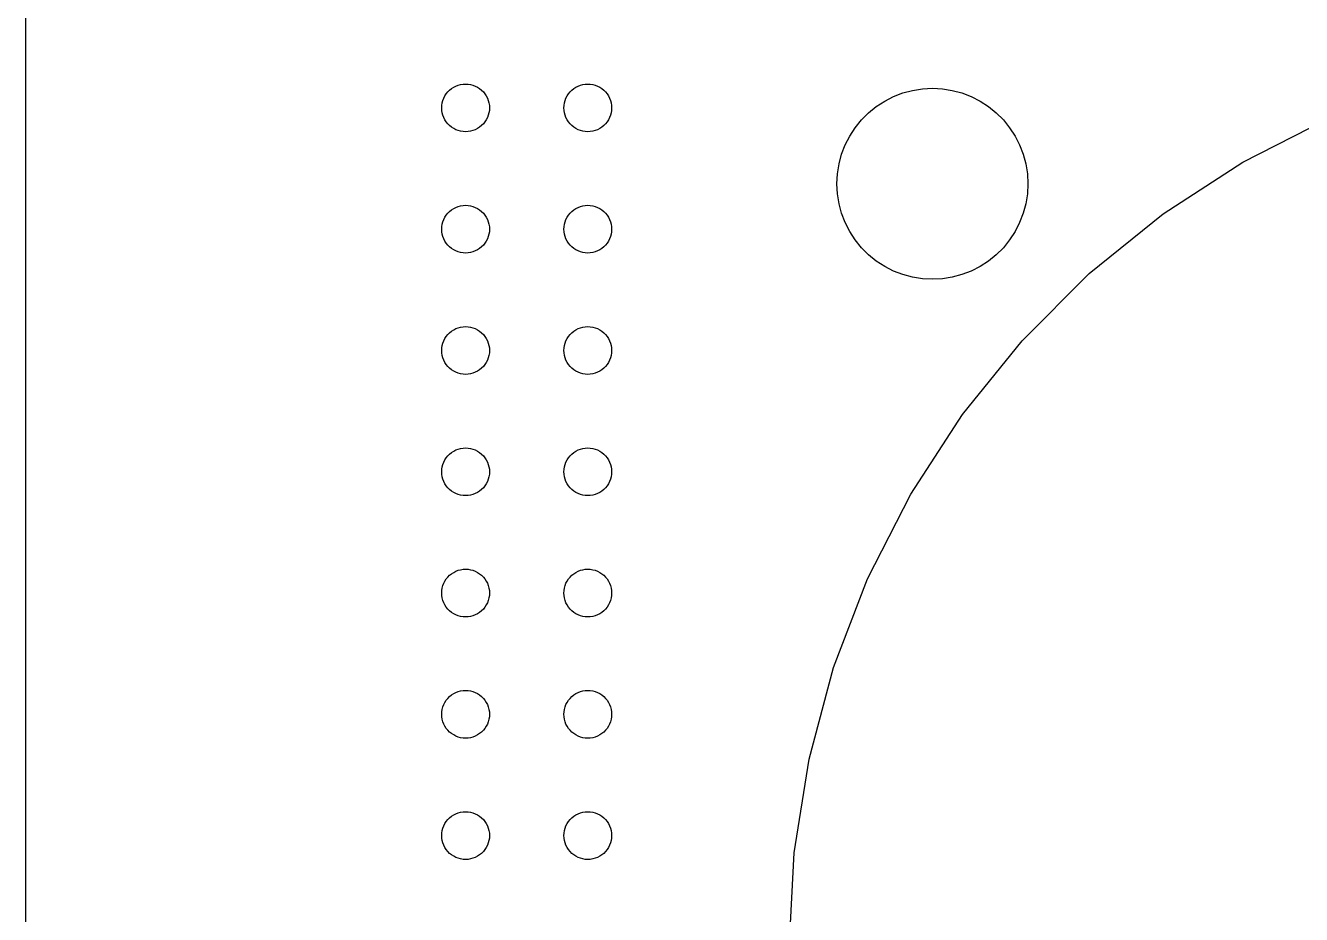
# Model space of a CAD drawing. Header units: metres. Extents: x -95 to 70, y -82 to 45.
# Drawn here: x -95 to -68.27, y -5.3 to 13.32 of the extents above; entities that cross this region are included whole.
import ezdxf

# ---------------------------------------------------------------- set-up
doc = ezdxf.new("R2010")
doc.units = ezdxf.units.M

msp = doc.modelspace()

# ---------------------------------------------------------------- linework, layer by layer
for p, q in [((-95, 25), (-95, -42)), ((-86.03, 12.023), (-85.9834, 12.0468)), ((-85.9834, 12.0468), (-85.9345, 12.0655)), ((-85.9345, 12.0655), (-85.8839, 12.0791)), ((-85.8839, 12.0791), (-85.8323, 12.0873)), ((-85.8323, 12.0873), (-85.78, 12.09)), ((-85.78, 12.09), (-85.7277, 12.0873)), ((-85.7277, 12.0873), (-85.6761, 12.0791)), ((-85.6761, 12.0791), (-85.6255, 12.0655)), ((-85.6255, 12.0655), (-85.5766, 12.0468)), ((-85.5766, 12.0468), (-85.53, 12.023)), ((-83.47, 12.023), (-83.4233, 12.0468)), ((-83.4233, 12.0468), (-83.3745, 12.0655)), ((-83.3745, 12.0655), (-83.3239, 12.0791)), ((-83.3239, 12.0791), (-83.2722, 12.0873)), ((-83.2722, 12.0873), (-83.22, 12.09)), ((-83.22, 12.09), (-83.1677, 12.0873)), ((-83.1677, 12.0873), (-83.116, 12.0791)), ((-83.116, 12.0791), (-83.0655, 12.0655)), ((-83.0655, 12.0655), (-83.0166, 12.0468)), ((-83.0166, 12.0468), (-82.97, 12.023)), ((-86.2555, 11.7445), (-86.2368, 11.7934)), ((-86.2368, 11.7934), (-86.213, 11.84)), ((-86.213, 11.84), (-86.1845, 11.8839)), ((-86.1845, 11.8839), (-86.1516, 11.9246)), ((-86.1516, 11.9246), (-86.1146, 11.9616)), ((-86.1146, 11.9616), (-86.0739, 11.9945)), ((-86.0739, 11.9945), (-86.03, 12.023)), ((-85.53, 12.023), (-85.4861, 11.9945)), ((-85.4861, 11.9945), (-85.4454, 11.9616)), ((-85.4454, 11.9616), (-85.4084, 11.9246)), ((-85.4084, 11.9246), (-85.3755, 11.8839)), ((-85.3755, 11.8839), (-85.347, 11.84)), ((-85.347, 11.84), (-85.3232, 11.7934)), ((-85.3232, 11.7934), (-85.3045, 11.7445)), ((-83.6955, 11.7445), (-83.6768, 11.7934)), ((-83.6768, 11.7934), (-83.653, 11.84)), ((-83.653, 11.84), (-83.6245, 11.8839)), ((-83.6245, 11.8839), (-83.5916, 11.9246)), ((-83.5916, 11.9246), (-83.5546, 11.9616)), ((-83.5546, 11.9616), (-83.5139, 11.9945)), ((-83.5139, 11.9945), (-83.47, 12.023)), ((-82.97, 12.023), (-82.9261, 11.9945)), ((-82.9261, 11.9945), (-82.8854, 11.9616)), ((-82.8854, 11.9616), (-82.8484, 11.9246)), ((-82.8484, 11.9246), (-82.8155, 11.8839)), ((-82.8155, 11.8839), (-82.787, 11.84)), ((-82.787, 11.84), (-82.7632, 11.7934)), ((-82.7632, 11.7934), (-82.7445, 11.7445)), ((-77, 11.732), (-76.8135, 11.8271)), ((-76.8135, 11.8271), (-76.618, 11.9021)), ((-76.618, 11.9021), (-76.4158, 11.9563)), ((-76.4158, 11.9563), (-76.209, 11.989)), ((-76.209, 11.989), (-76, 12)), ((-76, 12), (-75.7909, 11.989)), ((-75.7909, 11.989), (-75.5842, 11.9563)), ((-75.5842, 11.9563), (-75.382, 11.9021)), ((-75.382, 11.9021), (-75.1865, 11.8271)), ((-75.1865, 11.8271), (-75, 11.732)), ((-86.28, 11.59), (-86.2773, 11.6423)), ((-86.2773, 11.5377), (-86.28, 11.59)), ((-86.2773, 11.6423), (-86.2691, 11.694)), ((-86.2691, 11.486), (-86.2773, 11.5377)), ((-86.2691, 11.694), (-86.2555, 11.7445)), ((-85.3045, 11.7445), (-85.2909, 11.694)), ((-85.2909, 11.694), (-85.2827, 11.6423)), ((-85.2827, 11.5377), (-85.2909, 11.486)), ((-85.2827, 11.6423), (-85.28, 11.59)), ((-85.28, 11.59), (-85.2827, 11.5377)), ((-83.72, 11.59), (-83.7172, 11.6423)), ((-83.7172, 11.5377), (-83.72, 11.59)), ((-83.7172, 11.6423), (-83.709, 11.694)), ((-83.709, 11.486), (-83.7172, 11.5377)), ((-83.709, 11.694), (-83.6955, 11.7445)), ((-82.7445, 11.7445), (-82.7309, 11.694)), ((-82.7309, 11.694), (-82.7227, 11.6423)), ((-82.7227, 11.5377), (-82.7309, 11.486)), ((-82.7227, 11.6423), (-82.72, 11.59)), ((-82.72, 11.59), (-82.7227, 11.5377)), ((-77.3383, 11.4863), (-77.1756, 11.618)), ((-77.1756, 11.618), (-77, 11.732)), ((-75, 11.732), (-74.8244, 11.618)), ((-74.8244, 11.618), (-74.6617, 11.4863)), ((-86.2555, 11.4355), (-86.2691, 11.486)), ((-86.2368, 11.3866), (-86.2555, 11.4355)), ((-86.213, 11.34), (-86.2368, 11.3866)), ((-86.1845, 11.2961), (-86.213, 11.34)), ((-86.1516, 11.2554), (-86.1845, 11.2961)), ((-86.1146, 11.2184), (-86.1516, 11.2554)), ((-85.4084, 11.2554), (-85.4454, 11.2184)), ((-85.3755, 11.2961), (-85.4084, 11.2554)), ((-85.347, 11.34), (-85.3755, 11.2961)), ((-85.3232, 11.3866), (-85.347, 11.34)), ((-85.3045, 11.4355), (-85.3232, 11.3866)), ((-85.2909, 11.486), (-85.3045, 11.4355)), ((-83.6955, 11.4355), (-83.709, 11.486)), ((-83.6768, 11.3866), (-83.6955, 11.4355)), ((-83.653, 11.34), (-83.6768, 11.3866)), ((-83.6245, 11.2961), (-83.653, 11.34)), ((-83.5916, 11.2554), (-83.6245, 11.2961)), ((-83.5546, 11.2184), (-83.5916, 11.2554)), ((-82.8484, 11.2554), (-82.8854, 11.2184)), ((-82.8155, 11.2961), (-82.8484, 11.2554)), ((-82.787, 11.34), (-82.8155, 11.2961)), ((-82.7632, 11.3866), (-82.787, 11.34)), ((-82.7445, 11.4355), (-82.7632, 11.3866)), ((-82.7309, 11.486), (-82.7445, 11.4355)), ((-77.618, 11.1756), (-77.4863, 11.3383)), ((-77.4863, 11.3383), (-77.3383, 11.4863)), ((-74.6617, 11.4863), (-74.5137, 11.3383)), ((-74.5137, 11.3383), (-74.382, 11.1756)), ((-69.5, 10.4545), (-67.728, 11.3574)), ((-86.0739, 11.1855), (-86.1146, 11.2184)), ((-86.03, 11.157), (-86.0739, 11.1855)), ((-85.9834, 11.1332), (-86.03, 11.157)), ((-85.9345, 11.1145), (-85.9834, 11.1332)), ((-85.8839, 11.1009), (-85.9345, 11.1145)), ((-85.8323, 11.0927), (-85.8839, 11.1009)), ((-85.78, 11.09), (-85.8323, 11.0927)), ((-85.7277, 11.0927), (-85.78, 11.09)), ((-85.6761, 11.1009), (-85.7277, 11.0927)), ((-85.6255, 11.1145), (-85.6761, 11.1009)), ((-85.5766, 11.1332), (-85.6255, 11.1145)), ((-85.53, 11.157), (-85.5766, 11.1332)), ((-85.4861, 11.1855), (-85.53, 11.157)), ((-85.4454, 11.2184), (-85.4861, 11.1855)), ((-83.5139, 11.1855), (-83.5546, 11.2184)), ((-83.47, 11.157), (-83.5139, 11.1855)), ((-83.4233, 11.1332), (-83.47, 11.157)), ((-83.3745, 11.1145), (-83.4233, 11.1332)), ((-83.3239, 11.1009), (-83.3745, 11.1145)), ((-83.2722, 11.0927), (-83.3239, 11.1009)), ((-83.22, 11.09), (-83.2722, 11.0927)), ((-83.1677, 11.0927), (-83.22, 11.09)), ((-83.116, 11.1009), (-83.1677, 11.0927)), ((-83.0655, 11.1145), (-83.116, 11.1009)), ((-83.0166, 11.1332), (-83.0655, 11.1145)), ((-82.97, 11.157), (-83.0166, 11.1332)), ((-82.9261, 11.1855), (-82.97, 11.157)), ((-82.8854, 11.2184), (-82.9261, 11.1855)), ((-77.8271, 10.8135), (-77.732, 11)), ((-77.732, 11), (-77.618, 11.1756)), ((-74.382, 11.1756), (-74.2679, 11)), ((-74.2679, 11), (-74.1729, 10.8135)), ((-77.9021, 10.618), (-77.8271, 10.8135)), ((-74.1729, 10.8135), (-74.0979, 10.618)), ((-77.9563, 10.4158), (-77.9021, 10.618)), ((-74.0979, 10.618), (-74.0437, 10.4158)), ((-71.1679, 9.37132), (-69.5, 10.4545)), ((-78, 10), (-77.989, 10.209)), ((-77.989, 10.209), (-77.9563, 10.4158)), ((-74.0437, 10.4158), (-74.011, 10.209)), ((-74.011, 10.209), (-74, 10)), ((-77.989, 9.79094), (-78, 10)), ((-74, 10), (-74.011, 9.79094)), ((-77.9563, 9.58417), (-77.989, 9.79094)), ((-74.011, 9.79094), (-74.0437, 9.58417)), ((-86.1845, 9.34389), (-86.1516, 9.38457)), ((-86.1516, 9.38457), (-86.1146, 9.42157)), ((-86.1146, 9.42157), (-86.0739, 9.4545)), ((-86.0739, 9.4545), (-86.03, 9.48302)), ((-86.03, 9.48302), (-85.9834, 9.50677)), ((-85.9834, 9.50677), (-85.9345, 9.52553)), ((-85.9345, 9.52553), (-85.8839, 9.53908)), ((-85.8839, 9.53908), (-85.8323, 9.54726)), ((-85.8323, 9.54726), (-85.78, 9.55)), ((-85.78, 9.55), (-85.7277, 9.54726)), ((-85.7277, 9.54726), (-85.6761, 9.53908)), ((-85.6761, 9.53908), (-85.6255, 9.52553)), ((-85.6255, 9.52553), (-85.5766, 9.50677)), ((-85.5766, 9.50677), (-85.53, 9.48302)), ((-85.53, 9.48302), (-85.4861, 9.4545)), ((-85.4861, 9.4545), (-85.4454, 9.42157)), ((-85.4454, 9.42157), (-85.4084, 9.38457)), ((-85.4084, 9.38457), (-85.3755, 9.34389)), ((-83.6245, 9.34389), (-83.5916, 9.38457)), ((-83.5916, 9.38457), (-83.5546, 9.42157)), ((-83.5546, 9.42157), (-83.5139, 9.4545)), ((-83.5139, 9.4545), (-83.47, 9.48302)), ((-83.47, 9.48302), (-83.4233, 9.50677)), ((-83.4233, 9.50677), (-83.3745, 9.52553)), ((-83.3745, 9.52553), (-83.3239, 9.53908)), ((-83.3239, 9.53908), (-83.2722, 9.54726)), ((-83.2722, 9.54726), (-83.22, 9.55)), ((-83.22, 9.55), (-83.1677, 9.54726)), ((-83.1677, 9.54726), (-83.116, 9.53908)), ((-83.116, 9.53908), (-83.0655, 9.52553)), ((-83.0655, 9.52553), (-83.0166, 9.50677)), ((-83.0166, 9.50677), (-82.97, 9.48302)), ((-82.97, 9.48302), (-82.9261, 9.4545)), ((-82.9261, 9.4545), (-82.8854, 9.42157)), ((-82.8854, 9.42157), (-82.8484, 9.38457)), ((-82.8484, 9.38457), (-82.8155, 9.34389)), ((-77.9021, 9.38196), (-77.9563, 9.58417)), ((-77.8271, 9.18652), (-77.9021, 9.38196)), ((-74.0979, 9.38196), (-74.1729, 9.18652)), ((-74.0437, 9.58417), (-74.0979, 9.38196)), ((-72.7135, 8.11975), (-71.1679, 9.37132)), ((-86.28, 9.05), (-86.2773, 9.10226)), ((-86.2773, 9.10226), (-86.2691, 9.15395)), ((-86.2691, 9.15395), (-86.2555, 9.2045)), ((-86.2555, 9.2045), (-86.2368, 9.25337)), ((-86.2368, 9.25337), (-86.213, 9.3)), ((-86.213, 9.3), (-86.1845, 9.34389)), ((-85.3755, 9.34389), (-85.347, 9.3)), ((-85.347, 9.3), (-85.3232, 9.25337)), ((-85.3232, 9.25337), (-85.3045, 9.2045)), ((-85.3045, 9.2045), (-85.2909, 9.15395)), ((-85.2909, 9.15395), (-85.2827, 9.10226)), ((-85.2827, 9.10226), (-85.28, 9.05)), ((-83.72, 9.05), (-83.7172, 9.10226)), ((-83.7172, 9.10226), (-83.709, 9.15395)), ((-83.709, 9.15395), (-83.6955, 9.2045)), ((-83.6955, 9.2045), (-83.6768, 9.25337)), ((-83.6768, 9.25337), (-83.653, 9.3)), ((-83.653, 9.3), (-83.6245, 9.34389)), ((-82.8155, 9.34389), (-82.787, 9.3)), ((-82.787, 9.3), (-82.7632, 9.25337)), ((-82.7632, 9.25337), (-82.7445, 9.2045)), ((-82.7445, 9.2045), (-82.7309, 9.15395)), ((-82.7309, 9.15395), (-82.7227, 9.10226)), ((-82.7227, 9.10226), (-82.72, 9.05)), ((-77.732, 9), (-77.8271, 9.18652)), ((-74.1729, 9.18652), (-74.2679, 9)), ((-86.2773, 8.99773), (-86.28, 9.05)), ((-86.2691, 8.94604), (-86.2773, 8.99773)), ((-86.2555, 8.89549), (-86.2691, 8.94604)), ((-86.2368, 8.84663), (-86.2555, 8.89549)), ((-86.213, 8.8), (-86.2368, 8.84663)), ((-85.3232, 8.84663), (-85.347, 8.8)), ((-85.3045, 8.89549), (-85.3232, 8.84663)), ((-85.2909, 8.94604), (-85.3045, 8.89549)), ((-85.2827, 8.99773), (-85.2909, 8.94604)), ((-85.28, 9.05), (-85.2827, 8.99773)), ((-83.7172, 8.99773), (-83.72, 9.05)), ((-83.709, 8.94604), (-83.7172, 8.99773)), ((-83.6955, 8.89549), (-83.709, 8.94604)), ((-83.6768, 8.84663), (-83.6955, 8.89549)), ((-83.653, 8.8), (-83.6768, 8.84663)), ((-82.7632, 8.84663), (-82.787, 8.8)), ((-82.7445, 8.89549), (-82.7632, 8.84663)), ((-82.7309, 8.94604), (-82.7445, 8.89549)), ((-82.7227, 8.99773), (-82.7309, 8.94604)), ((-82.72, 9.05), (-82.7227, 8.99773)), ((-77.618, 8.82442), (-77.732, 9)), ((-77.4863, 8.66173), (-77.618, 8.82442)), ((-74.382, 8.82442), (-74.5137, 8.66173)), ((-74.2679, 9), (-74.382, 8.82442)), ((-86.1845, 8.7561), (-86.213, 8.8)), ((-86.1516, 8.71544), (-86.1845, 8.7561)), ((-86.1146, 8.67842), (-86.1516, 8.71544)), ((-86.0739, 8.64549), (-86.1146, 8.67842)), ((-86.03, 8.61699), (-86.0739, 8.64549)), ((-85.9834, 8.59323), (-86.03, 8.61699)), ((-85.9345, 8.57446), (-85.9834, 8.59323)), ((-85.8839, 8.56093), (-85.9345, 8.57446)), ((-85.8323, 8.55273), (-85.8839, 8.56093)), ((-85.6761, 8.56093), (-85.7277, 8.55273)), ((-85.6255, 8.57446), (-85.6761, 8.56093)), ((-85.5766, 8.59323), (-85.6255, 8.57446)), ((-85.53, 8.61699), (-85.5766, 8.59323)), ((-85.4861, 8.64549), (-85.53, 8.61699)), ((-85.4454, 8.67842), (-85.4861, 8.64549)), ((-85.4084, 8.71544), (-85.4454, 8.67842)), ((-85.3755, 8.7561), (-85.4084, 8.71544)), ((-85.347, 8.8), (-85.3755, 8.7561)), ((-83.6245, 8.7561), (-83.653, 8.8)), ((-83.5916, 8.71544), (-83.6245, 8.7561)), ((-83.5546, 8.67842), (-83.5916, 8.71544)), ((-83.5139, 8.64549), (-83.5546, 8.67842)), ((-83.47, 8.61699), (-83.5139, 8.64549)), ((-83.4233, 8.59323), (-83.47, 8.61699)), ((-83.3745, 8.57446), (-83.4233, 8.59323)), ((-83.3239, 8.56093), (-83.3745, 8.57446)), ((-83.2722, 8.55273), (-83.3239, 8.56093)), ((-83.116, 8.56093), (-83.1677, 8.55273)), ((-83.0655, 8.57446), (-83.116, 8.56093)), ((-83.0166, 8.59323), (-83.0655, 8.57446)), ((-82.97, 8.61699), (-83.0166, 8.59323)), ((-82.9261, 8.64549), (-82.97, 8.61699)), ((-82.8854, 8.67842), (-82.9261, 8.64549)), ((-82.8484, 8.71544), (-82.8854, 8.67842)), ((-82.8155, 8.7561), (-82.8484, 8.71544)), ((-82.787, 8.8), (-82.8155, 8.7561)), ((-77.3383, 8.5137), (-77.4863, 8.66173)), ((-74.5137, 8.66173), (-74.6617, 8.5137)), ((-85.78, 8.55), (-85.8323, 8.55273)), ((-85.7277, 8.55273), (-85.78, 8.55)), ((-83.22, 8.55), (-83.2722, 8.55273)), ((-83.1677, 8.55273), (-83.22, 8.55)), ((-77.1756, 8.38196), (-77.3383, 8.5137)), ((-77, 8.26794), (-77.1756, 8.38196)), ((-74.8244, 8.38196), (-75, 8.26794)), ((-74.6617, 8.5137), (-74.8244, 8.38196)), ((-76.8135, 8.1729), (-77, 8.26794)), ((-76.618, 8.09789), (-76.8135, 8.1729)), ((-76.4158, 8.0437), (-76.618, 8.09789)), ((-76.209, 8.01096), (-76.4158, 8.0437)), ((-75.5842, 8.0437), (-75.7909, 8.01096)), ((-75.382, 8.09789), (-75.5842, 8.0437)), ((-75.1865, 8.1729), (-75.382, 8.09789)), ((-75, 8.26794), (-75.1865, 8.1729)), ((-74.1198, 6.71347), (-72.7135, 8.11975)), ((-76, 8), (-76.209, 8.01096)), ((-75.7909, 8.01096), (-76, 8)), ((-86.03, 6.94301), (-85.9834, 6.96677)), ((-85.9834, 6.96677), (-85.9345, 6.98552)), ((-85.9345, 6.98552), (-85.8839, 6.99907)), ((-85.8839, 6.99907), (-85.8323, 7.00726)), ((-85.8323, 7.00726), (-85.78, 7.00999)), ((-85.78, 7.00999), (-85.7277, 7.00726)), ((-85.7277, 7.00726), (-85.6761, 6.99907)), ((-85.6761, 6.99907), (-85.6255, 6.98552)), ((-85.6255, 6.98552), (-85.5766, 6.96677)), ((-85.5766, 6.96677), (-85.53, 6.94301)), ((-83.47, 6.94301), (-83.4233, 6.96677)), ((-83.4233, 6.96677), (-83.3745, 6.98552)), ((-83.3745, 6.98552), (-83.3239, 6.99907)), ((-83.3239, 6.99907), (-83.2722, 7.00726)), ((-83.2722, 7.00726), (-83.22, 7.00999)), ((-83.22, 7.00999), (-83.1677, 7.00726)), ((-83.1677, 7.00726), (-83.116, 6.99907)), ((-83.116, 6.99907), (-83.0655, 6.98552)), ((-83.0655, 6.98552), (-83.0166, 6.96677)), ((-83.0166, 6.96677), (-82.97, 6.94301)), ((-86.2555, 6.66451), (-86.2368, 6.71336)), ((-86.2368, 6.71336), (-86.213, 6.75999)), ((-86.213, 6.75999), (-86.1845, 6.80389)), ((-86.1845, 6.80389), (-86.1516, 6.84456)), ((-86.1516, 6.84456), (-86.1146, 6.88158)), ((-86.1146, 6.88158), (-86.0739, 6.91451)), ((-86.0739, 6.91451), (-86.03, 6.94301)), ((-85.53, 6.94301), (-85.4861, 6.91451)), ((-85.4861, 6.91451), (-85.4454, 6.88158)), ((-85.4454, 6.88158), (-85.4084, 6.84456)), ((-85.4084, 6.84456), (-85.3755, 6.80389)), ((-85.3755, 6.80389), (-85.347, 6.75999)), ((-85.347, 6.75999), (-85.3232, 6.71336)), ((-85.3232, 6.71336), (-85.3045, 6.66451)), ((-83.6955, 6.66451), (-83.6768, 6.71336)), ((-83.6768, 6.71336), (-83.653, 6.75999)), ((-83.653, 6.75999), (-83.6245, 6.80389)), ((-83.6245, 6.80389), (-83.5916, 6.84456)), ((-83.5916, 6.84456), (-83.5546, 6.88158)), ((-83.5546, 6.88158), (-83.5139, 6.91451)), ((-83.5139, 6.91451), (-83.47, 6.94301)), ((-82.97, 6.94301), (-82.9261, 6.91451)), ((-82.9261, 6.91451), (-82.8854, 6.88158)), ((-82.8854, 6.88158), (-82.8484, 6.84456)), ((-82.8484, 6.84456), (-82.8155, 6.80389)), ((-82.8155, 6.80389), (-82.787, 6.75999)), ((-82.787, 6.75999), (-82.7632, 6.71336)), ((-82.7632, 6.71336), (-82.7445, 6.66451)), ((-75.3713, 5.16791), (-74.1198, 6.71347)), ((-86.28, 6.50999), (-86.2773, 6.56226)), ((-86.2773, 6.45773), (-86.28, 6.50999)), ((-86.2773, 6.56226), (-86.2691, 6.61395)), ((-86.2691, 6.40604), (-86.2773, 6.45773)), ((-86.2691, 6.61395), (-86.2555, 6.66451)), ((-85.3045, 6.66451), (-85.2909, 6.61395)), ((-85.2909, 6.61395), (-85.2827, 6.56226)), ((-85.2827, 6.45773), (-85.2909, 6.40604)), ((-85.2827, 6.56226), (-85.28, 6.50999)), ((-85.28, 6.50999), (-85.2827, 6.45773)), ((-83.72, 6.50999), (-83.7172, 6.56226)), ((-83.7172, 6.45773), (-83.72, 6.50999)), ((-83.7172, 6.56226), (-83.709, 6.61395)), ((-83.709, 6.40604), (-83.7172, 6.45773)), ((-83.709, 6.61395), (-83.6955, 6.66451)), ((-82.7445, 6.66451), (-82.7309, 6.61395)), ((-82.7309, 6.61395), (-82.7227, 6.56226)), ((-82.7227, 6.45773), (-82.7309, 6.40604)), ((-82.7227, 6.56226), (-82.72, 6.50999)), ((-82.72, 6.50999), (-82.7227, 6.45773)), ((-86.2555, 6.35548), (-86.2691, 6.40604)), ((-86.2368, 6.30663), (-86.2555, 6.35548)), ((-86.213, 6.25999), (-86.2368, 6.30663)), ((-86.1845, 6.21611), (-86.213, 6.25999)), ((-86.1516, 6.17543), (-86.1845, 6.21611)), ((-86.1146, 6.13843), (-86.1516, 6.17543)), ((-85.4084, 6.17543), (-85.4454, 6.13843)), ((-85.3755, 6.21611), (-85.4084, 6.17543)), ((-85.347, 6.25999), (-85.3755, 6.21611)), ((-85.3232, 6.30663), (-85.347, 6.25999)), ((-85.3045, 6.35548), (-85.3232, 6.30663)), ((-85.2909, 6.40604), (-85.3045, 6.35548)), ((-83.6955, 6.35548), (-83.709, 6.40604)), ((-83.6768, 6.30663), (-83.6955, 6.35548)), ((-83.653, 6.25999), (-83.6768, 6.30663)), ((-83.6245, 6.21611), (-83.653, 6.25999)), ((-83.5916, 6.17543), (-83.6245, 6.21611)), ((-83.5546, 6.13843), (-83.5916, 6.17543)), ((-82.8484, 6.17543), (-82.8854, 6.13843)), ((-82.8155, 6.21611), (-82.8484, 6.17543)), ((-82.787, 6.25999), (-82.8155, 6.21611)), ((-82.7632, 6.30663), (-82.787, 6.25999)), ((-82.7445, 6.35548), (-82.7632, 6.30663)), ((-82.7309, 6.40604), (-82.7445, 6.35548)), ((-86.0739, 6.10548), (-86.1146, 6.13843)), ((-86.03, 6.07698), (-86.0739, 6.10548)), ((-85.9834, 6.05322), (-86.03, 6.07698)), ((-85.9345, 6.03447), (-85.9834, 6.05322)), ((-85.8839, 6.02092), (-85.9345, 6.03447)), ((-85.8323, 6.01274), (-85.8839, 6.02092)), ((-85.78, 6.00999), (-85.8323, 6.01274)), ((-85.7277, 6.01274), (-85.78, 6.00999)), ((-85.6761, 6.02092), (-85.7277, 6.01274)), ((-85.6255, 6.03447), (-85.6761, 6.02092)), ((-85.5766, 6.05322), (-85.6255, 6.03447)), ((-85.53, 6.07698), (-85.5766, 6.05322)), ((-85.4861, 6.10548), (-85.53, 6.07698)), ((-85.4454, 6.13843), (-85.4861, 6.10548)), ((-83.5139, 6.10548), (-83.5546, 6.13843)), ((-83.47, 6.07698), (-83.5139, 6.10548)), ((-83.4233, 6.05322), (-83.47, 6.07698)), ((-83.3745, 6.03447), (-83.4233, 6.05322)), ((-83.3239, 6.02092), (-83.3745, 6.03447)), ((-83.2722, 6.01274), (-83.3239, 6.02092)), ((-83.22, 6.00999), (-83.2722, 6.01274)), ((-83.1677, 6.01274), (-83.22, 6.00999)), ((-83.116, 6.02092), (-83.1677, 6.01274)), ((-83.0655, 6.03447), (-83.116, 6.02092)), ((-83.0166, 6.05322), (-83.0655, 6.03447)), ((-82.97, 6.07698), (-83.0166, 6.05322)), ((-82.9261, 6.10548), (-82.97, 6.07698)), ((-82.8854, 6.13843), (-82.9261, 6.10548)), ((-76.4545, 3.5), (-75.3713, 5.16791)), ((-86.1845, 4.26389), (-86.1516, 4.30457)), ((-86.1516, 4.30457), (-86.1146, 4.34157)), ((-86.1146, 4.34157), (-86.0739, 4.37451)), ((-86.0739, 4.37451), (-86.03, 4.40302)), ((-86.03, 4.40302), (-85.9834, 4.42677)), ((-85.9834, 4.42677), (-85.9345, 4.44553)), ((-85.9345, 4.44553), (-85.8839, 4.45908)), ((-85.8839, 4.45908), (-85.8323, 4.46725)), ((-85.8323, 4.46725), (-85.78, 4.47)), ((-85.78, 4.47), (-85.7277, 4.46725)), ((-85.7277, 4.46725), (-85.6761, 4.45908)), ((-85.6761, 4.45908), (-85.6255, 4.44553)), ((-85.6255, 4.44553), (-85.5766, 4.42677)), ((-85.5766, 4.42677), (-85.53, 4.40302)), ((-85.53, 4.40302), (-85.4861, 4.37451)), ((-85.4861, 4.37451), (-85.4454, 4.34157)), ((-85.4454, 4.34157), (-85.4084, 4.30457)), ((-85.4084, 4.30457), (-85.3755, 4.26389)), ((-83.6245, 4.26389), (-83.5916, 4.30457)), ((-83.5916, 4.30457), (-83.5546, 4.34157)), ((-83.5546, 4.34157), (-83.5139, 4.37451)), ((-83.5139, 4.37451), (-83.47, 4.40302)), ((-83.47, 4.40302), (-83.4233, 4.42677)), ((-83.4233, 4.42677), (-83.3745, 4.44553)), ((-83.3745, 4.44553), (-83.3239, 4.45908)), ((-83.3239, 4.45908), (-83.2722, 4.46725)), ((-83.2722, 4.46725), (-83.22, 4.47)), ((-83.22, 4.47), (-83.1677, 4.46725)), ((-83.1677, 4.46725), (-83.116, 4.45908)), ((-83.116, 4.45908), (-83.0655, 4.44553)), ((-83.0655, 4.44553), (-83.0166, 4.42677)), ((-83.0166, 4.42677), (-82.97, 4.40302)), ((-82.97, 4.40302), (-82.9261, 4.37451)), ((-82.9261, 4.37451), (-82.8854, 4.34157)), ((-82.8854, 4.34157), (-82.8484, 4.30457)), ((-82.8484, 4.30457), (-82.8155, 4.26389)), ((-86.28, 3.97), (-86.2773, 4.02226)), ((-86.2773, 4.02226), (-86.2691, 4.07396)), ((-86.2691, 4.07396), (-86.2555, 4.12451)), ((-86.2555, 4.12451), (-86.2368, 4.17337)), ((-86.2368, 4.17337), (-86.213, 4.22)), ((-86.213, 4.22), (-86.1845, 4.26389)), ((-85.3755, 4.26389), (-85.347, 4.22)), ((-85.347, 4.22), (-85.3232, 4.17337)), ((-85.3232, 4.17337), (-85.3045, 4.12451)), ((-85.3045, 4.12451), (-85.2909, 4.07396)), ((-85.2909, 4.07396), (-85.2827, 4.02226)), ((-85.2827, 4.02226), (-85.28, 3.97)), ((-83.72, 3.97), (-83.7172, 4.02226)), ((-83.7172, 4.02226), (-83.709, 4.07396)), ((-83.709, 4.07396), (-83.6955, 4.12451)), ((-83.6955, 4.12451), (-83.6768, 4.17337)), ((-83.6768, 4.17337), (-83.653, 4.22)), ((-83.653, 4.22), (-83.6245, 4.26389)), ((-82.8155, 4.26389), (-82.787, 4.22)), ((-82.787, 4.22), (-82.7632, 4.17337)), ((-82.7632, 4.17337), (-82.7445, 4.12451)), ((-82.7445, 4.12451), (-82.7309, 4.07396)), ((-82.7309, 4.07396), (-82.7227, 4.02226)), ((-82.7227, 4.02226), (-82.72, 3.97)), ((-86.2773, 3.91774), (-86.28, 3.97)), ((-86.2691, 3.86604), (-86.2773, 3.91774)), ((-86.2555, 3.81549), (-86.2691, 3.86604)), ((-86.2368, 3.76663), (-86.2555, 3.81549)), ((-86.213, 3.72), (-86.2368, 3.76663)), ((-85.3232, 3.76663), (-85.347, 3.72)), ((-85.3045, 3.81549), (-85.3232, 3.76663)), ((-85.2909, 3.86604), (-85.3045, 3.81549)), ((-85.2827, 3.91774), (-85.2909, 3.86604)), ((-85.28, 3.97), (-85.2827, 3.91774)), ((-83.7172, 3.91774), (-83.72, 3.97)), ((-83.709, 3.86604), (-83.7172, 3.91774)), ((-83.6955, 3.81549), (-83.709, 3.86604)), ((-83.6768, 3.76663), (-83.6955, 3.81549)), ((-83.653, 3.72), (-83.6768, 3.76663)), ((-82.7632, 3.76663), (-82.787, 3.72)), ((-82.7445, 3.81549), (-82.7632, 3.76663)), ((-82.7309, 3.86604), (-82.7445, 3.81549)), ((-82.7227, 3.91774), (-82.7309, 3.86604)), ((-82.72, 3.97), (-82.7227, 3.91774)), ((-86.1845, 3.6761), (-86.213, 3.72)), ((-86.1516, 3.63544), (-86.1845, 3.6761)), ((-86.1146, 3.59842), (-86.1516, 3.63544)), ((-86.0739, 3.56549), (-86.1146, 3.59842)), ((-86.03, 3.53699), (-86.0739, 3.56549)), ((-85.9834, 3.51323), (-86.03, 3.53699)), ((-85.9345, 3.49448), (-85.9834, 3.51323)), ((-85.8839, 3.48093), (-85.9345, 3.49448)), ((-85.8323, 3.47273), (-85.8839, 3.48093)), ((-85.6761, 3.48093), (-85.7277, 3.47273)), ((-85.6255, 3.49448), (-85.6761, 3.48093)), ((-85.5766, 3.51323), (-85.6255, 3.49448)), ((-85.53, 3.53699), (-85.5766, 3.51323)), ((-85.4861, 3.56549), (-85.53, 3.53699)), ((-85.4454, 3.59842), (-85.4861, 3.56549)), ((-85.4084, 3.63544), (-85.4454, 3.59842)), ((-85.3755, 3.6761), (-85.4084, 3.63544)), ((-85.347, 3.72), (-85.3755, 3.6761)), ((-83.6245, 3.6761), (-83.653, 3.72)), ((-83.5916, 3.63544), (-83.6245, 3.6761)), ((-83.5546, 3.59842), (-83.5916, 3.63544)), ((-83.5139, 3.56549), (-83.5546, 3.59842)), ((-83.47, 3.53699), (-83.5139, 3.56549)), ((-83.4233, 3.51323), (-83.47, 3.53699)), ((-83.3745, 3.49448), (-83.4233, 3.51323)), ((-83.3239, 3.48093), (-83.3745, 3.49448)), ((-83.2722, 3.47273), (-83.3239, 3.48093)), ((-83.116, 3.48093), (-83.1677, 3.47273)), ((-83.0655, 3.49448), (-83.116, 3.48093)), ((-83.0166, 3.51323), (-83.0655, 3.49448)), ((-82.97, 3.53699), (-83.0166, 3.51323)), ((-82.9261, 3.56549), (-82.97, 3.53699)), ((-82.8854, 3.59842), (-82.9261, 3.56549)), ((-82.8484, 3.63544), (-82.8854, 3.59842)), ((-82.8155, 3.6761), (-82.8484, 3.63544)), ((-82.787, 3.72), (-82.8155, 3.6761)), ((-77.3574, 1.72798), (-76.4545, 3.5)), ((-85.78, 3.47), (-85.8323, 3.47273)), ((-85.7277, 3.47273), (-85.78, 3.47)), ((-83.22, 3.47), (-83.2722, 3.47273)), ((-83.1677, 3.47273), (-83.22, 3.47)), ((-86.03, 1.86301), (-85.9834, 1.88676)), ((-85.9834, 1.88676), (-85.9345, 1.90553)), ((-85.9345, 1.90553), (-85.8839, 1.91907)), ((-85.8839, 1.91907), (-85.8323, 1.92726)), ((-85.8323, 1.92726), (-85.78, 1.92999)), ((-85.78, 1.92999), (-85.7277, 1.92726)), ((-85.7277, 1.92726), (-85.6761, 1.91907)), ((-85.6761, 1.91907), (-85.6255, 1.90553)), ((-85.6255, 1.90553), (-85.5766, 1.88676)), ((-85.5766, 1.88676), (-85.53, 1.86301)), ((-83.47, 1.86301), (-83.4233, 1.88676)), ((-83.4233, 1.88676), (-83.3745, 1.90553)), ((-83.3745, 1.90553), (-83.3239, 1.91907)), ((-83.3239, 1.91907), (-83.2722, 1.92726)), ((-83.2722, 1.92726), (-83.22, 1.92999)), ((-83.22, 1.92999), (-83.1677, 1.92726)), ((-83.1677, 1.92726), (-83.116, 1.91907)), ((-83.116, 1.91907), (-83.0655, 1.90553)), ((-83.0655, 1.90553), (-83.0166, 1.88676)), ((-83.0166, 1.88676), (-82.97, 1.86301)), ((-86.2555, 1.5845), (-86.2368, 1.63336)), ((-86.2368, 1.63336), (-86.213, 1.67999)), ((-86.213, 1.67999), (-86.1845, 1.72389)), ((-86.1845, 1.72389), (-86.1516, 1.76456)), ((-86.1516, 1.76456), (-86.1146, 1.80157)), ((-86.1146, 1.80157), (-86.0739, 1.8345)), ((-86.0739, 1.8345), (-86.03, 1.86301)), ((-85.53, 1.86301), (-85.4861, 1.8345)), ((-85.4861, 1.8345), (-85.4454, 1.80157)), ((-85.4454, 1.80157), (-85.4084, 1.76456)), ((-85.4084, 1.76456), (-85.3755, 1.72389)), ((-85.3755, 1.72389), (-85.347, 1.67999)), ((-85.347, 1.67999), (-85.3232, 1.63336)), ((-85.3232, 1.63336), (-85.3045, 1.5845)), ((-83.6955, 1.5845), (-83.6768, 1.63336)), ((-83.6768, 1.63336), (-83.653, 1.67999)), ((-83.653, 1.67999), (-83.6245, 1.72389)), ((-83.6245, 1.72389), (-83.5916, 1.76456)), ((-83.5916, 1.76456), (-83.5546, 1.80157)), ((-83.5546, 1.80157), (-83.5139, 1.8345)), ((-83.5139, 1.8345), (-83.47, 1.86301)), ((-82.97, 1.86301), (-82.9261, 1.8345)), ((-82.9261, 1.8345), (-82.8854, 1.80157)), ((-82.8854, 1.80157), (-82.8484, 1.76456)), ((-82.8484, 1.76456), (-82.8155, 1.72389)), ((-82.8155, 1.72389), (-82.787, 1.67999)), ((-82.787, 1.67999), (-82.7632, 1.63336)), ((-82.7632, 1.63336), (-82.7445, 1.5845)), ((-78.0701, -0.128662), (-77.3574, 1.72798)), ((-86.28, 1.42999), (-86.2773, 1.48225)), ((-86.2773, 1.37773), (-86.28, 1.42999)), ((-86.2773, 1.48225), (-86.2691, 1.53395)), ((-86.2691, 1.32603), (-86.2773, 1.37773)), ((-86.2691, 1.53395), (-86.2555, 1.5845)), ((-85.3045, 1.5845), (-85.2909, 1.53395)), ((-85.2909, 1.53395), (-85.2827, 1.48225)), ((-85.2827, 1.37773), (-85.2909, 1.32603)), ((-85.2827, 1.48225), (-85.28, 1.42999)), ((-85.28, 1.42999), (-85.2827, 1.37773)), ((-83.72, 1.42999), (-83.7172, 1.48225)), ((-83.7172, 1.37773), (-83.72, 1.42999)), ((-83.7172, 1.48225), (-83.709, 1.53395)), ((-83.709, 1.32603), (-83.7172, 1.37773)), ((-83.709, 1.53395), (-83.6955, 1.5845)), ((-82.7445, 1.5845), (-82.7309, 1.53395)), ((-82.7309, 1.53395), (-82.7227, 1.48225)), ((-82.7227, 1.37773), (-82.7309, 1.32603)), ((-82.7227, 1.48225), (-82.72, 1.42999)), ((-82.72, 1.42999), (-82.7227, 1.37773)), ((-86.2555, 1.27548), (-86.2691, 1.32603)), ((-86.2368, 1.22662), (-86.2555, 1.27548)), ((-86.213, 1.17999), (-86.2368, 1.22662)), ((-86.1845, 1.13611), (-86.213, 1.17999)), ((-86.1516, 1.09543), (-86.1845, 1.13611)), ((-86.1146, 1.05843), (-86.1516, 1.09543)), ((-85.4084, 1.09543), (-85.4454, 1.05843)), ((-85.3755, 1.13611), (-85.4084, 1.09543)), ((-85.347, 1.17999), (-85.3755, 1.13611)), ((-85.3232, 1.22662), (-85.347, 1.17999)), ((-85.3045, 1.27548), (-85.3232, 1.22662)), ((-85.2909, 1.32603), (-85.3045, 1.27548)), ((-83.6955, 1.27548), (-83.709, 1.32603)), ((-83.6768, 1.22662), (-83.6955, 1.27548)), ((-83.653, 1.17999), (-83.6768, 1.22662)), ((-83.6245, 1.13611), (-83.653, 1.17999)), ((-83.5916, 1.09543), (-83.6245, 1.13611)), ((-83.5546, 1.05843), (-83.5916, 1.09543)), ((-82.8484, 1.09543), (-82.8854, 1.05843)), ((-82.8155, 1.13611), (-82.8484, 1.09543)), ((-82.787, 1.17999), (-82.8155, 1.13611)), ((-82.7632, 1.22662), (-82.787, 1.17999)), ((-82.7445, 1.27548), (-82.7632, 1.22662)), ((-82.7309, 1.32603), (-82.7445, 1.27548)), ((-86.0739, 1.02548), (-86.1146, 1.05843)), ((-86.03, 0.996979), (-86.0739, 1.02548)), ((-85.9834, 0.973221), (-86.03, 0.996979)), ((-85.9345, 0.954468), (-85.9834, 0.973221)), ((-85.8839, 0.940918), (-85.9345, 0.954468)), ((-85.8323, 0.932739), (-85.8839, 0.940918)), ((-85.78, 0.929993), (-85.8323, 0.932739)), ((-85.7277, 0.932739), (-85.78, 0.929993)), ((-85.6761, 0.940918), (-85.7277, 0.932739)), ((-85.6255, 0.954468), (-85.6761, 0.940918)), ((-85.5766, 0.973221), (-85.6255, 0.954468)), ((-85.53, 0.996979), (-85.5766, 0.973221)), ((-85.4861, 1.02548), (-85.53, 0.996979)), ((-85.4454, 1.05843), (-85.4861, 1.02548)), ((-83.5139, 1.02548), (-83.5546, 1.05843)), ((-83.47, 0.996979), (-83.5139, 1.02548)), ((-83.4233, 0.973221), (-83.47, 0.996979)), ((-83.3745, 0.954468), (-83.4233, 0.973221)), ((-83.3239, 0.940918), (-83.3745, 0.954468)), ((-83.2722, 0.932739), (-83.3239, 0.940918)), ((-83.22, 0.929993), (-83.2722, 0.932739)), ((-83.1677, 0.932739), (-83.22, 0.929993)), ((-83.116, 0.940918), (-83.1677, 0.932739)), ((-83.0655, 0.954468), (-83.116, 0.940918)), ((-83.0166, 0.973221), (-83.0655, 0.954468)), ((-82.97, 0.996979), (-83.0166, 0.973221)), ((-82.9261, 1.02548), (-82.97, 0.996979)), ((-82.8854, 1.05843), (-82.9261, 1.02548)), ((-78.5848, -2.04967), (-78.0701, -0.128662)), ((-86.1845, -0.816116), (-86.1516, -0.775436)), ((-86.1516, -0.775436), (-86.1146, -0.738434)), ((-86.1146, -0.738434), (-86.0739, -0.70549)), ((-86.0739, -0.70549), (-86.03, -0.676987)), ((-86.03, -0.676987), (-85.9834, -0.653229)), ((-85.9834, -0.653229), (-85.9345, -0.634476)), ((-85.9345, -0.634476), (-85.8839, -0.620926)), ((-85.8839, -0.620926), (-85.8323, -0.612747)), ((-85.8323, -0.612747), (-85.78, -0.610001)), ((-85.78, -0.610001), (-85.7277, -0.612747)), ((-85.7277, -0.612747), (-85.6761, -0.620926)), ((-85.6761, -0.620926), (-85.6255, -0.634476)), ((-85.6255, -0.634476), (-85.5766, -0.653229)), ((-85.5766, -0.653229), (-85.53, -0.676987)), ((-85.53, -0.676987), (-85.4861, -0.70549)), ((-85.4861, -0.70549), (-85.4454, -0.738434)), ((-85.4454, -0.738434), (-85.4084, -0.775436)), ((-85.4084, -0.775436), (-85.3755, -0.816116)), ((-83.6245, -0.816116), (-83.5916, -0.775436)), ((-83.5916, -0.775436), (-83.5546, -0.738434)), ((-83.5546, -0.738434), (-83.5139, -0.70549)), ((-83.5139, -0.70549), (-83.47, -0.676987)), ((-83.47, -0.676987), (-83.4233, -0.653229)), ((-83.4233, -0.653229), (-83.3745, -0.634476)), ((-83.3745, -0.634476), (-83.3239, -0.620926)), ((-83.3239, -0.620926), (-83.2722, -0.612747)), ((-83.2722, -0.612747), (-83.22, -0.610001)), ((-83.22, -0.610001), (-83.1677, -0.612747)), ((-83.1677, -0.612747), (-83.116, -0.620926)), ((-83.116, -0.620926), (-83.0655, -0.634476)), ((-83.0655, -0.634476), (-83.0166, -0.653229)), ((-83.0166, -0.653229), (-82.97, -0.676987)), ((-82.97, -0.676987), (-82.9261, -0.70549)), ((-82.9261, -0.70549), (-82.8854, -0.738434)), ((-82.8854, -0.738434), (-82.8484, -0.775436)), ((-82.8484, -0.775436), (-82.8155, -0.816116)), ((-86.28, -1.11), (-86.2773, -1.05774)), ((-86.2773, -1.05774), (-86.2691, -1.00604)), ((-86.2691, -1.00604), (-86.2555, -0.95549)), ((-86.2555, -0.95549), (-86.2368, -0.906631)), ((-86.2368, -0.906631), (-86.213, -0.860001)), ((-86.213, -0.860001), (-86.1845, -0.816116)), ((-85.3755, -0.816116), (-85.347, -0.860001)), ((-85.347, -0.860001), (-85.3232, -0.906631)), ((-85.3232, -0.906631), (-85.3045, -0.95549)), ((-85.3045, -0.95549), (-85.2909, -1.00604)), ((-85.2909, -1.00604), (-85.2827, -1.05774)), ((-85.2827, -1.05774), (-85.28, -1.11)), ((-83.72, -1.11), (-83.7172, -1.05774)), ((-83.7172, -1.05774), (-83.709, -1.00604)), ((-83.709, -1.00604), (-83.6955, -0.95549)), ((-83.6955, -0.95549), (-83.6768, -0.906631)), ((-83.6768, -0.906631), (-83.653, -0.860001)), ((-83.653, -0.860001), (-83.6245, -0.816116)), ((-82.8155, -0.816116), (-82.787, -0.860001)), ((-82.787, -0.860001), (-82.7632, -0.906631)), ((-82.7632, -0.906631), (-82.7445, -0.95549)), ((-82.7445, -0.95549), (-82.7309, -1.00604)), ((-82.7309, -1.00604), (-82.7227, -1.05774)), ((-82.7227, -1.05774), (-82.72, -1.11)), ((-86.2773, -1.16226), (-86.28, -1.11)), ((-86.2691, -1.21396), (-86.2773, -1.16226)), ((-86.2555, -1.26451), (-86.2691, -1.21396)), ((-86.2368, -1.31337), (-86.2555, -1.26451)), ((-86.213, -1.36), (-86.2368, -1.31337)), ((-85.3232, -1.31337), (-85.347, -1.36)), ((-85.3045, -1.26451), (-85.3232, -1.31337)), ((-85.2909, -1.21396), (-85.3045, -1.26451)), ((-85.2827, -1.16226), (-85.2909, -1.21396)), ((-85.28, -1.11), (-85.2827, -1.16226)), ((-83.7172, -1.16226), (-83.72, -1.11)), ((-83.709, -1.21396), (-83.7172, -1.16226)), ((-83.6955, -1.26451), (-83.709, -1.21396)), ((-83.6768, -1.31337), (-83.6955, -1.26451)), ((-83.653, -1.36), (-83.6768, -1.31337)), ((-82.7632, -1.31337), (-82.787, -1.36)), ((-82.7445, -1.26451), (-82.7632, -1.31337)), ((-82.7309, -1.21396), (-82.7445, -1.26451)), ((-82.7227, -1.16226), (-82.7309, -1.21396)), ((-82.72, -1.11), (-82.7227, -1.16226)), ((-86.1845, -1.4039), (-86.213, -1.36)), ((-86.1516, -1.44456), (-86.1845, -1.4039)), ((-86.1146, -1.48158), (-86.1516, -1.44456)), ((-86.0739, -1.51451), (-86.1146, -1.48158)), ((-86.03, -1.54301), (-86.0739, -1.51451)), ((-85.9834, -1.56677), (-86.03, -1.54301)), ((-85.9345, -1.58553), (-85.9834, -1.56677)), ((-85.8839, -1.59908), (-85.9345, -1.58553)), ((-85.8323, -1.60727), (-85.8839, -1.59908)), ((-85.6761, -1.59908), (-85.7277, -1.60727)), ((-85.6255, -1.58553), (-85.6761, -1.59908)), ((-85.5766, -1.56677), (-85.6255, -1.58553)), ((-85.53, -1.54301), (-85.5766, -1.56677)), ((-85.4861, -1.51451), (-85.53, -1.54301)), ((-85.4454, -1.48158), (-85.4861, -1.51451)), ((-85.4084, -1.44456), (-85.4454, -1.48158)), ((-85.3755, -1.4039), (-85.4084, -1.44456)), ((-85.347, -1.36), (-85.3755, -1.4039)), ((-83.6245, -1.4039), (-83.653, -1.36)), ((-83.5916, -1.44456), (-83.6245, -1.4039)), ((-83.5546, -1.48158), (-83.5916, -1.44456)), ((-83.5139, -1.51451), (-83.5546, -1.48158)), ((-83.47, -1.54301), (-83.5139, -1.51451)), ((-83.4233, -1.56677), (-83.47, -1.54301)), ((-83.3745, -1.58553), (-83.4233, -1.56677)), ((-83.3239, -1.59908), (-83.3745, -1.58553)), ((-83.2722, -1.60727), (-83.3239, -1.59908)), ((-83.116, -1.59908), (-83.1677, -1.60727)), ((-83.0655, -1.58553), (-83.116, -1.59908)), ((-83.0166, -1.56677), (-83.0655, -1.58553)), ((-82.97, -1.54301), (-83.0166, -1.56677)), ((-82.9261, -1.51451), (-82.97, -1.54301)), ((-82.8854, -1.48158), (-82.9261, -1.51451)), ((-82.8484, -1.44456), (-82.8854, -1.48158)), ((-82.8155, -1.4039), (-82.8484, -1.44456)), ((-82.787, -1.36), (-82.8155, -1.4039)), ((-85.78, -1.61), (-85.8323, -1.60727)), ((-85.7277, -1.60727), (-85.78, -1.61)), ((-83.22, -1.61), (-83.2722, -1.60727)), ((-83.1677, -1.60727), (-83.22, -1.61)), ((-78.8959, -4.01395), (-78.5848, -2.04967)), ((-86.03, -3.217), (-85.9834, -3.19324)), ((-85.9834, -3.19324), (-85.9345, -3.17447)), ((-85.9345, -3.17447), (-85.8839, -3.16093)), ((-85.8839, -3.16093), (-85.8323, -3.15274)), ((-85.8323, -3.15274), (-85.78, -3.15001)), ((-85.78, -3.15001), (-85.7277, -3.15274)), ((-85.7277, -3.15274), (-85.6761, -3.16093)), ((-85.6761, -3.16093), (-85.6255, -3.17447)), ((-85.6255, -3.17447), (-85.5766, -3.19324)), ((-85.5766, -3.19324), (-85.53, -3.217)), ((-83.47, -3.217), (-83.4233, -3.19324)), ((-83.4233, -3.19324), (-83.3745, -3.17447)), ((-83.3745, -3.17447), (-83.3239, -3.16093)), ((-83.3239, -3.16093), (-83.2722, -3.15274)), ((-83.2722, -3.15274), (-83.22, -3.15001)), ((-83.22, -3.15001), (-83.1677, -3.15274)), ((-83.1677, -3.15274), (-83.116, -3.16093)), ((-83.116, -3.16093), (-83.0655, -3.17447)), ((-83.0655, -3.17447), (-83.0166, -3.19324)), ((-83.0166, -3.19324), (-82.97, -3.217)), ((-86.2555, -3.4955), (-86.2368, -3.44664)), ((-86.2368, -3.44664), (-86.213, -3.40001)), ((-86.213, -3.40001), (-86.1845, -3.35611)), ((-86.1845, -3.35611), (-86.1516, -3.31544)), ((-86.1516, -3.31544), (-86.1146, -3.27843)), ((-86.1146, -3.27843), (-86.0739, -3.2455)), ((-86.0739, -3.2455), (-86.03, -3.217)), ((-85.53, -3.217), (-85.4861, -3.2455)), ((-85.4861, -3.2455), (-85.4454, -3.27843)), ((-85.4454, -3.27843), (-85.4084, -3.31544)), ((-85.4084, -3.31544), (-85.3755, -3.35611)), ((-85.3755, -3.35611), (-85.347, -3.40001)), ((-85.347, -3.40001), (-85.3232, -3.44664)), ((-85.3232, -3.44664), (-85.3045, -3.4955)), ((-83.6955, -3.4955), (-83.6768, -3.44664)), ((-83.6768, -3.44664), (-83.653, -3.40001)), ((-83.653, -3.40001), (-83.6245, -3.35611)), ((-83.6245, -3.35611), (-83.5916, -3.31544)), ((-83.5916, -3.31544), (-83.5546, -3.27843)), ((-83.5546, -3.27843), (-83.5139, -3.2455)), ((-83.5139, -3.2455), (-83.47, -3.217)), ((-82.97, -3.217), (-82.9261, -3.2455)), ((-82.9261, -3.2455), (-82.8854, -3.27843)), ((-82.8854, -3.27843), (-82.8484, -3.31544)), ((-82.8484, -3.31544), (-82.8155, -3.35611)), ((-82.8155, -3.35611), (-82.787, -3.40001)), ((-82.787, -3.40001), (-82.7632, -3.44664)), ((-82.7632, -3.44664), (-82.7445, -3.4955)), ((-86.28, -3.65001), (-86.2773, -3.59773)), ((-86.2773, -3.70227), (-86.28, -3.65001)), ((-86.2773, -3.59773), (-86.2691, -3.54605)), ((-86.2691, -3.75395), (-86.2773, -3.70227)), ((-86.2691, -3.54605), (-86.2555, -3.4955)), ((-85.3045, -3.4955), (-85.2909, -3.54605)), ((-85.2909, -3.54605), (-85.2827, -3.59773)), ((-85.2827, -3.70227), (-85.2909, -3.75395)), ((-85.2827, -3.59773), (-85.28, -3.65001)), ((-85.28, -3.65001), (-85.2827, -3.70227)), ((-83.72, -3.65001), (-83.7172, -3.59773)), ((-83.7172, -3.70227), (-83.72, -3.65001)), ((-83.7172, -3.59773), (-83.709, -3.54605)), ((-83.709, -3.75395), (-83.7172, -3.70227)), ((-83.709, -3.54605), (-83.6955, -3.4955)), ((-82.7445, -3.4955), (-82.7309, -3.54605)), ((-82.7309, -3.54605), (-82.7227, -3.59773)), ((-82.7227, -3.70227), (-82.7309, -3.75395)), ((-82.7227, -3.59773), (-82.72, -3.65001)), ((-82.72, -3.65001), (-82.7227, -3.70227)), ((-86.2555, -3.8045), (-86.2691, -3.75395)), ((-86.2368, -3.85338), (-86.2555, -3.8045)), ((-86.213, -3.90001), (-86.2368, -3.85338)), ((-86.1845, -3.94389), (-86.213, -3.90001)), ((-86.1516, -3.98457), (-86.1845, -3.94389)), ((-86.1146, -4.02158), (-86.1516, -3.98457)), ((-85.4084, -3.98457), (-85.4454, -4.02158)), ((-85.3755, -3.94389), (-85.4084, -3.98457)), ((-85.347, -3.90001), (-85.3755, -3.94389)), ((-85.3232, -3.85338), (-85.347, -3.90001)), ((-85.3045, -3.8045), (-85.3232, -3.85338)), ((-85.2909, -3.75395), (-85.3045, -3.8045)), ((-83.6955, -3.8045), (-83.709, -3.75395)), ((-83.6768, -3.85338), (-83.6955, -3.8045)), ((-83.653, -3.90001), (-83.6768, -3.85338)), ((-83.6245, -3.94389), (-83.653, -3.90001)), ((-83.5916, -3.98457), (-83.6245, -3.94389)), ((-83.5546, -4.02158), (-83.5916, -3.98457)), ((-82.8484, -3.98457), (-82.8854, -4.02158)), ((-82.8155, -3.94389), (-82.8484, -3.98457)), ((-82.787, -3.90001), (-82.8155, -3.94389)), ((-82.7632, -3.85338), (-82.787, -3.90001)), ((-82.7445, -3.8045), (-82.7632, -3.85338)), ((-82.7309, -3.75395), (-82.7445, -3.8045)), ((-86.0739, -4.0545), (-86.1146, -4.02158)), ((-86.03, -4.08302), (-86.0739, -4.0545)), ((-85.9834, -4.10678), (-86.03, -4.08302)), ((-85.9345, -4.12553), (-85.9834, -4.10678)), ((-85.8839, -4.13908), (-85.9345, -4.12553)), ((-85.8323, -4.14726), (-85.8839, -4.13908)), ((-85.78, -4.15001), (-85.8323, -4.14726)), ((-85.7277, -4.14726), (-85.78, -4.15001)), ((-85.6761, -4.13908), (-85.7277, -4.14726)), ((-85.6255, -4.12553), (-85.6761, -4.13908)), ((-85.5766, -4.10678), (-85.6255, -4.12553)), ((-85.53, -4.08302), (-85.5766, -4.10678)), ((-85.4861, -4.0545), (-85.53, -4.08302)), ((-85.4454, -4.02158), (-85.4861, -4.0545)), ((-83.5139, -4.0545), (-83.5546, -4.02158)), ((-83.47, -4.08302), (-83.5139, -4.0545)), ((-83.4233, -4.10678), (-83.47, -4.08302)), ((-83.3745, -4.12553), (-83.4233, -4.10678)), ((-83.3239, -4.13908), (-83.3745, -4.12553)), ((-83.2722, -4.14726), (-83.3239, -4.13908)), ((-83.22, -4.15001), (-83.2722, -4.14726)), ((-83.1677, -4.14726), (-83.22, -4.15001)), ((-83.116, -4.13908), (-83.1677, -4.14726)), ((-83.0655, -4.12553), (-83.116, -4.13908)), ((-83.0166, -4.10678), (-83.0655, -4.12553)), ((-82.97, -4.08302), (-83.0166, -4.10678)), ((-82.9261, -4.0545), (-82.97, -4.08302)), ((-82.8854, -4.02158), (-82.9261, -4.0545)), ((-79, -6), (-78.8959, -4.01395))]:
    msp.add_line(p, q)

doc.saveas('drawing.dxf')
